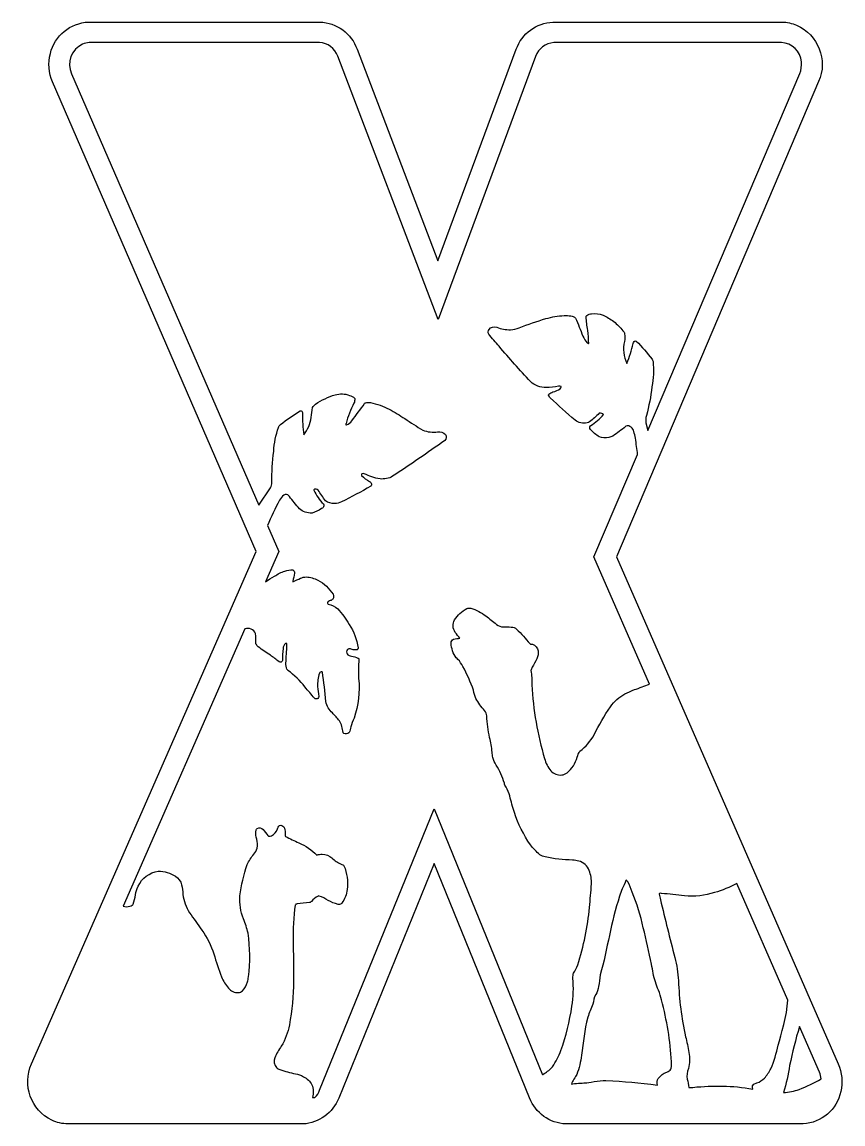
# Model space of a CAD drawing. Extents: x 0 to 1631, y -1 to 1036.
# Drawn here: x 1251 to 1631, y 526 to 1036 of the extents above; entities that cross this region are included whole.
import ezdxf

# ---------------------------------------------------------------- set-up
doc = ezdxf.new("R2010")
doc.units = 0
doc.header["$MEASUREMENT"] = 0
doc.layers.add('Layer 1', color=7, linetype='Continuous', lineweight=0)

msp = doc.modelspace()

# ---------------------------------------------------------------- linework, layer by layer
at = {"layer": 'Layer 1', "color": 1, "lineweight": 25, "true_color": 0xff0000}
for points, knots in [([(1496.83, 1036.22), (1489.14, 1035.88), (1482.43, 1030.91), (1479.85, 1023.66), (1479.85, 1023.66), (1443.47, 925.65), (1443.47, 925.65), (1443.47, 925.65), (1406.15, 1023.64), (1406.15, 1023.64), (1403.52, 1031), (1396.66, 1036.01), (1388.84, 1036.25), (1388.84, 1036.25), (1281.81, 1036.25), (1281.81, 1036.25), (1273.3, 1035.88), (1266.06, 1029.94), (1264.05, 1021.67), (1262.92, 1017.29), (1263.28, 1012.66), (1265.07, 1008.51), (1265.07, 1008.51), (1359.41, 791.13), (1359.41, 791.13), (1359.41, 791.13), (1255.32, 553.81), (1255.32, 553.81), (1250.94, 544), (1255.1, 532.49), (1264.73, 527.73), (1267.07, 526.65), (1269.6, 526.07), (1272.17, 526.01), (1272.17, 526.01), (1381.11, 526.01), (1381.11, 526.01), (1388.47, 526.46), (1394.9, 531.11), (1397.62, 537.96), (1397.62, 537.96), (1441.82, 646.56), (1441.82, 646.56), (1441.82, 646.56), (1485.99, 538.07), (1485.99, 538.07), (1488.71, 531.06), (1495.32, 526.32), (1502.84, 526.01), (1502.84, 526.01), (1612.69, 526.01), (1612.69, 526.01), (1621.21, 526.54), (1628.34, 532.68), (1630.13, 541.02), (1631.14, 545.29), (1630.73, 549.77), (1628.97, 553.79), (1628.97, 553.79), (1526.2, 788.61), (1526.2, 788.61), (1526.2, 788.61), (1619.88, 1008.65), (1619.88, 1008.65), (1624.27, 1018.7), (1619.69, 1030.41), (1609.65, 1034.82), (1607.51, 1035.7), (1605.23, 1036.18), (1602.92, 1036.25), (1602.92, 1036.25), (1496.99, 1036.25), (1496.99, 1036.25), (1496.99, 1036.25), (1496.83, 1036.22), (1496.83, 1036.22)], [0, 0, 0, 0, 1, 1, 1, 2, 2, 2, 3, 3, 3, 4, 4, 4, 5, 5, 5, 6, 6, 6, 7, 7, 7, 8, 8, 8, 9, 9, 9, 10, 10, 10, 11, 11, 11, 12, 12, 12, 13, 13, 13, 14, 14, 14, 15, 15, 15, 16, 16, 16, 17, 17, 17, 18, 18, 18, 19, 19, 19, 20, 20, 20, 21, 21, 21, 22, 22, 22, 23, 23, 23, 24, 24, 24, 25, 25, 25, 25]), ([(1602.62, 1026.7), (1607.52, 1026.53), (1611.51, 1022.7), (1611.87, 1017.81), (1612.1, 1015.97), (1611.84, 1014.1), (1611.1, 1012.39), (1611.1, 1012.39), (1540.71, 847.05), (1540.71, 847.05), (1540.71, 847.05), (1539.87, 850.63), (1539.87, 850.63), (1539.71, 851.77), (1539.79, 852.93), (1540.1, 854.04), (1541.3, 858.4), (1542.15, 862.85), (1542.66, 867.35), (1543.39, 871.21), (1543.55, 875.16), (1543.16, 879.07), (1543.06, 879.44), (1542.91, 879.8), (1542.71, 880.14), (1540.43, 883.06), (1538, 885.86), (1535.41, 888.51), (1535.08, 888.67), (1534.69, 888.59), (1534.43, 888.32), (1534.19, 888.04), (1534, 887.71), (1533.91, 887.35), (1533.25, 884.21), (1532.3, 881.15), (1531.08, 878.19), (1529.57, 881.34), (1529.16, 884.91), (1529.9, 888.32), (1530.18, 889.48), (1530.23, 890.68), (1530.03, 891.86), (1529.93, 892.42), (1529.65, 892.92), (1529.24, 893.31), (1527.94, 894.82), (1526.55, 896.23), (1525.07, 897.55), (1523.47, 898.7), (1521.78, 899.71), (1520.01, 900.57), (1518.31, 901.09), (1516.53, 901.31), (1514.75, 901.2), (1513.94, 901.16), (1513.16, 900.87), (1512.5, 900.39), (1512.31, 900.23), (1512.18, 900.02), (1512.14, 899.78), (1512.32, 897.67), (1512.58, 895.58), (1512.93, 893.49), (1513.22, 891.47), (1513.37, 889.43), (1513.39, 887.39), (1513.34, 887.37), (1513.29, 887.37), (1513.25, 887.35), (1513.04, 887.42), (1512.85, 887.54), (1512.71, 887.71), (1511.81, 888.59), (1511.12, 889.66), (1510.69, 890.84), (1509.58, 893.63), (1508.45, 896.42), (1507.29, 899.19), (1506.66, 899.73), (1505.87, 900.07), (1505.04, 900.16), (1504.03, 900.34), (1503.01, 900.4), (1501.98, 900.34), (1499.14, 900.19), (1496.32, 899.71), (1493.59, 898.91), (1489.39, 897.7), (1485.25, 896.29), (1481.19, 894.67), (1479.89, 894.19), (1478.53, 893.89), (1477.15, 893.79), (1474.99, 893.74), (1472.85, 894.13), (1470.85, 894.92), (1469.56, 895.44), (1468.08, 895.04), (1467.24, 893.92), (1466.73, 893.31), (1466.67, 892.45), (1467.08, 891.77), (1468.62, 889.83), (1470.21, 887.94), (1471.87, 886.1), (1476.62, 880.56), (1481.47, 875.1), (1486.42, 869.73), (1488.4, 867.91), (1491, 866.93), (1493.68, 866.98), (1495.62, 867.02), (1497.55, 867.26), (1499.44, 867.69), (1499.85, 867.8), (1500.29, 867.71), (1500.62, 867.44), (1500.62, 867.44), (1500.69, 867.26), (1500.69, 867.26), (1500.65, 866.93), (1500.49, 866.63), (1500.24, 866.42), (1499.14, 865.78), (1497.98, 865.29), (1496.77, 864.94), (1496.1, 864.71), (1495.48, 864.35), (1494.95, 863.88), (1494.73, 863.6), (1494.75, 863.2), (1495, 862.95), (1495.19, 862.7), (1495.39, 862.47), (1495.61, 862.24), (1499.33, 858.68), (1503.15, 855.22), (1507.06, 851.86), (1508.66, 850.64), (1510.73, 850.21), (1512.69, 850.7), (1513.04, 850.81), (1513.39, 850.95), (1513.73, 851.11), (1515.32, 852.35), (1516.84, 853.68), (1518.29, 855.08), (1518.67, 855.26), (1519.13, 855.24), (1519.49, 855.01), (1519.78, 854.89), (1520.03, 854.71), (1520.24, 854.47), (1518.55, 852.47), (1516.55, 850.77), (1514.32, 849.41), (1514.32, 849.41), (1514.14, 849.23), (1514.14, 849.23), (1513.76, 848.75), (1513.78, 848.06), (1514.2, 847.62), (1515.4, 846.29), (1516.76, 845.13), (1518.26, 844.17), (1519.66, 843.59), (1521.2, 843.48), (1522.66, 843.83), (1523.34, 843.98), (1524, 844.22), (1524.61, 844.53), (1526.6, 845.95), (1528.55, 847.41), (1530.46, 848.93), (1530.46, 848.93), (1530.65, 849.07), (1530.65, 849.07), (1531.45, 849.44), (1532.4, 849.28), (1533.03, 848.66), (1533.63, 848.12), (1534.06, 847.42), (1534.27, 846.64), (1534.61, 845.62), (1534.86, 844.56), (1535, 843.49), (1535.41, 841.01), (1535.75, 838.53), (1536.02, 836.03), (1536.02, 836.03), (1515.81, 788.57), (1515.81, 788.57), (1515.81, 788.57), (1541.55, 729.72), (1541.55, 729.72), (1539.24, 728.78), (1536.91, 727.91), (1534.55, 727.11), (1533.07, 726.51), (1531.61, 725.87), (1530.17, 725.18), (1527.51, 723.7), (1525.21, 721.65), (1523.43, 719.17), (1520.62, 715.03), (1518.09, 710.69), (1515.86, 706.2), (1514.22, 703.26), (1512, 700.67), (1509.33, 698.61), (1508.69, 697.8), (1508.27, 696.85), (1508.1, 695.84), (1507.28, 693.01), (1505.63, 690.49), (1503.36, 688.61), (1502.66, 688.02), (1501.78, 687.68), (1500.87, 687.63), (1498.98, 687.39), (1497.1, 688.12), (1495.86, 689.56), (1494.49, 691.19), (1493.48, 693.1), (1492.91, 695.16), (1489.66, 706.3), (1487.69, 717.77), (1487.06, 729.36), (1487.08, 731.56), (1486.95, 733.77), (1486.65, 735.96), (1486.73, 736.48), (1486.89, 736.99), (1487.15, 737.45), (1487.95, 738.76), (1488.71, 740.09), (1489.42, 741.44), (1489.92, 742.57), (1490.12, 743.8), (1489.99, 745.03), (1489.69, 746.49), (1488.67, 747.7), (1487.29, 748.25), (1487.12, 748.26), (1486.96, 748.22), (1486.81, 748.16), (1486.53, 748.12), (1486.25, 748.2), (1486.06, 748.41), (1484.19, 750.78), (1482.15, 753.01), (1479.96, 755.1), (1479.29, 755.72), (1478.42, 756.08), (1477.51, 756.12), (1476.3, 756.14), (1475.08, 756.15), (1473.86, 756.14), (1472.7, 756.2), (1471.58, 756.61), (1470.66, 757.32), (1469.07, 758.67), (1467.46, 759.98), (1465.81, 761.26), (1463.68, 762.83), (1461.3, 764.04), (1458.78, 764.85), (1458.17, 764.98), (1457.52, 764.94), (1456.94, 764.69), (1454.63, 763.44), (1452.68, 761.63), (1451.25, 759.43), (1450.23, 757.59), (1450.35, 755.33), (1451.57, 753.62), (1452.27, 752.68), (1453, 751.76), (1453.77, 750.88), (1452.76, 750.91), (1451.75, 750.79), (1450.78, 750.51), (1450.06, 750.19), (1449.63, 749.46), (1449.69, 748.68), (1449.78, 746.22), (1450.58, 743.84), (1452, 741.83), (1452.26, 741.58), (1452.54, 741.35), (1452.84, 741.15), (1453.73, 740.16), (1454.48, 739.05), (1455.06, 737.86), (1457.06, 734.35), (1458.72, 730.65), (1460.01, 726.82), (1460.3, 725.55), (1460.67, 724.3), (1461.12, 723.08), (1462.2, 721.03), (1463.57, 719.14), (1465.18, 717.47), (1465.75, 716.76), (1466.08, 715.88), (1466.13, 714.96), (1466.35, 711.58), (1466.79, 708.23), (1467.44, 704.91), (1468.17, 702.73), (1468.56, 700.45), (1468.62, 698.15), (1468.7, 697.36), (1468.8, 696.56), (1468.92, 695.77), (1469.27, 694.5), (1469.82, 693.29), (1470.55, 692.19), (1472.16, 689.57), (1473.43, 686.76), (1474.34, 683.82), (1474.39, 683.14), (1474.67, 682.5), (1475.13, 682.01), (1475.87, 680.71), (1476.43, 679.32), (1476.79, 677.88), (1477.46, 675.31), (1478.19, 672.75), (1478.99, 670.21), (1480.71, 664.9), (1483.22, 659.87), (1486.42, 655.29), (1487.69, 653.6), (1489.15, 652.06), (1490.76, 650.69), (1491.48, 650.17), (1492.31, 649.81), (1493.18, 649.65), (1497.36, 648.74), (1501.61, 648.26), (1505.88, 648.2), (1506.87, 648.1), (1507.85, 647.95), (1508.83, 647.76), (1511.01, 647.15), (1512.77, 645.53), (1513.57, 643.41), (1514.4, 641.43), (1514.78, 639.3), (1514.7, 637.15), (1514.38, 633.54), (1514.07, 629.92), (1513.77, 626.31), (1512.86, 617.26), (1511.02, 608.32), (1508.29, 599.64), (1507.76, 598.35), (1507.13, 597.1), (1506.4, 595.9), (1506.13, 595.13), (1506.01, 594.31), (1506.06, 593.5), (1506.46, 589.18), (1506.3, 584.83), (1505.59, 580.55), (1504.6, 573.55), (1502.89, 566.67), (1500.48, 560.03), (1499.49, 557.38), (1498.18, 554.87), (1496.58, 552.54), (1495.56, 551.23), (1494.26, 550.16), (1492.77, 549.41), (1492.77, 549.41), (1492.09, 548.91), (1492.09, 548.91), (1492.09, 548.91), (1491.96, 548.78), (1491.96, 548.78), (1491.96, 548.78), (1441.82, 671.89), (1441.82, 671.89), (1441.82, 671.89), (1388.75, 541.59), (1388.75, 541.59), (1388.32, 540.33), (1387.56, 539.21), (1386.55, 538.32), (1386.4, 538.25), (1386.23, 538.21), (1386.06, 538.19), (1386.06, 538.19), (1385.74, 538.21), (1385.74, 538.21), (1385.74, 538.21), (1385.42, 538.32), (1385.42, 538.32), (1385.99, 540.24), (1385.91, 542.29), (1385.19, 544.15), (1384.34, 545.8), (1382.96, 547.12), (1381.27, 547.89), (1380.16, 548.62), (1378.91, 549.08), (1377.6, 549.25), (1375.15, 549.77), (1372.73, 550.4), (1370.34, 551.16), (1369.78, 551.41), (1369.25, 551.73), (1368.78, 552.11), (1367.73, 553.4), (1367.43, 555.14), (1368, 556.69), (1368.85, 558.55), (1369.85, 560.33), (1371, 562.02), (1372.85, 565.05), (1374.11, 568.4), (1374.74, 571.89), (1375.97, 578.58), (1376.61, 585.36), (1376.67, 592.16), (1376.78, 597.55), (1376.73, 602.94), (1376.51, 608.33), (1376.38, 614.01), (1376.58, 619.7), (1377.12, 625.36), (1377.12, 625.36), (1377.42, 627.29), (1377.42, 627.29), (1377.51, 627.45), (1377.64, 627.59), (1377.78, 627.72), (1377.78, 627.72), (1378.03, 627.85), (1378.03, 627.85), (1378.03, 627.85), (1378.3, 627.92), (1378.3, 627.92), (1380.23, 628.14), (1382.17, 628.35), (1384.11, 628.53), (1384.11, 628.53), (1384.35, 628.62), (1384.35, 628.62), (1384.57, 628.73), (1384.77, 628.87), (1384.97, 629.01), (1385.81, 630.06), (1386.86, 630.92), (1388.05, 631.55), (1388.22, 631.62), (1388.41, 631.62), (1388.57, 631.55), (1390.02, 631.05), (1391.41, 630.38), (1392.7, 629.55), (1394.15, 628.73), (1395.71, 628.09), (1397.33, 627.67), (1397.71, 627.61), (1398.1, 627.64), (1398.46, 627.79), (1398.69, 627.88), (1398.87, 628.05), (1399, 628.26), (1400.4, 630.11), (1401.27, 632.31), (1401.52, 634.61), (1402.03, 638.35), (1401.51, 642.15), (1400.02, 645.61), (1399.69, 645.98), (1399.23, 646.23), (1398.73, 646.27), (1397.14, 646.97), (1395.7, 647.97), (1394.47, 649.19), (1393.22, 650.29), (1391.64, 650.93), (1389.98, 651.01), (1389.14, 650.95), (1388.31, 650.79), (1387.51, 650.53), (1385.09, 652.9), (1382.27, 654.81), (1379.18, 656.18), (1377.09, 657.14), (1375.01, 658.14), (1372.95, 659.17), (1372.79, 659.72), (1372.74, 660.3), (1372.81, 660.87), (1372.8, 661.8), (1372.6, 662.73), (1372.2, 663.57), (1371.73, 664.18), (1370.92, 664.43), (1370.18, 664.21), (1369.68, 663.82), (1369.35, 663.26), (1369.25, 662.64), (1368.76, 661.24), (1367.76, 660.08), (1366.46, 659.38), (1366.03, 659.21), (1365.56, 659.2), (1365.12, 659.33), (1365.12, 659.33), (1364.85, 659.56), (1364.85, 659.56), (1364.08, 660.5), (1363.32, 661.45), (1362.56, 662.41), (1361.88, 663.21), (1360.72, 663.39), (1359.82, 662.84), (1359.49, 662.5), (1359.31, 662.05), (1359.27, 661.57), (1359.02, 660.33), (1359.15, 659.05), (1359.64, 657.88), (1359.99, 656.52), (1360.06, 655.1), (1359.84, 653.71), (1359.51, 652.69), (1359, 651.74), (1358.32, 650.92), (1357.08, 649.46), (1356.04, 647.84), (1355.24, 646.11), (1353.62, 641.41), (1352.48, 636.55), (1351.86, 631.62), (1351.57, 627.99), (1352.14, 624.34), (1353.54, 620.98), (1354.4, 618.84), (1355.1, 616.63), (1355.62, 614.38), (1356.58, 607.67), (1356.65, 600.86), (1355.85, 594.13), (1355.71, 593.34), (1355.55, 592.54), (1355.37, 591.75), (1354.91, 590.24), (1354.13, 588.84), (1353.08, 587.65), (1352.54, 587.17), (1351.85, 586.89), (1351.13, 586.88), (1349.35, 586.75), (1347.62, 587.51), (1346.51, 588.92), (1345.17, 590.46), (1344.11, 592.23), (1343.38, 594.13), (1342.04, 597.61), (1340.84, 601.14), (1339.79, 604.72), (1338.53, 608.67), (1336.64, 612.39), (1334.19, 615.74), (1332.3, 618.44), (1330.42, 621.11), (1328.55, 623.82), (1326.88, 626.38), (1325.82, 629.29), (1325.44, 632.32), (1325.32, 633.82), (1325.12, 635.31), (1324.83, 636.79), (1324.42, 638.4), (1323.4, 639.8), (1321.99, 640.69), (1319.65, 642.27), (1316.88, 643.1), (1314.06, 643.05), (1309.95, 642.49), (1306.42, 639.85), (1304.74, 636.06), (1304.11, 634.82), (1303.7, 633.49), (1303.51, 632.12), (1303.19, 630.68), (1302.82, 629.25), (1302.4, 627.83), (1302.31, 627.61), (1302.15, 627.43), (1301.97, 627.29), (1301.65, 627.02), (1301.27, 626.84), (1300.86, 626.79), (1299.85, 626.52), (1298.79, 626.57), (1297.82, 626.92), (1297.82, 626.92), (1354.13, 755.32), (1354.13, 755.32), (1356.13, 755.91), (1358.25, 754.94), (1359.14, 753.05), (1359.27, 751.49), (1359.32, 749.93), (1359.27, 748.36), (1359.47, 747.8), (1359.85, 747.31), (1360.36, 747), (1362.12, 745.54), (1363.99, 744.22), (1365.94, 743.03), (1367.33, 742.11), (1368.67, 741.12), (1369.95, 740.06), (1370.12, 739.98), (1370.3, 739.91), (1370.48, 739.86), (1370.77, 739.77), (1371.08, 739.86), (1371.29, 740.08), (1371.29, 740.08), (1371.47, 740.33), (1371.47, 740.33), (1371.47, 740.33), (1371.52, 740.65), (1371.52, 740.65), (1371.57, 742.5), (1371.67, 744.36), (1371.81, 746.21), (1371.89, 747.06), (1372.29, 747.85), (1372.95, 748.41), (1373.13, 748.5), (1373.35, 748.51), (1373.54, 748.41), (1373.62, 748.19), (1373.66, 747.97), (1373.65, 747.75), (1373.45, 744.98), (1373.29, 742.2), (1373.15, 739.43), (1373.1, 738.45), (1373.27, 737.48), (1373.65, 736.59), (1373.77, 736.39), (1373.93, 736.2), (1374.1, 736.05), (1377.07, 733.86), (1379.72, 731.28), (1381.97, 728.36), (1383.43, 726.61), (1384.91, 724.88), (1386.4, 723.17), (1386.83, 722.72), (1387.53, 722.67), (1388.01, 723.08), (1388.25, 723.31), (1388.37, 723.64), (1388.35, 723.98), (1388.16, 725.49), (1387.98, 727), (1387.82, 728.52), (1387.78, 730.63), (1388.07, 732.73), (1388.66, 734.75), (1388.87, 735.2), (1389.33, 735.47), (1389.82, 735.41), (1389.82, 735.41), (1389.93, 735.34), (1389.93, 735.34), (1389.98, 735.28), (1390.03, 735.21), (1390.07, 735.14), (1390.76, 730.63), (1391.27, 726.1), (1391.61, 721.56), (1392.02, 719.52), (1393.1, 717.69), (1394.67, 716.34), (1395.85, 715.22), (1396.94, 714), (1397.94, 712.71), (1398.89, 711.06), (1399.47, 709.22), (1399.62, 707.31), (1399.62, 707.31), (1399.66, 707.18), (1399.66, 707.18), (1399.77, 707.04), (1399.9, 706.91), (1400.05, 706.82), (1400.81, 706.47), (1401.71, 706.6), (1402.34, 707.16), (1402.34, 707.16), (1402.45, 707.34), (1402.45, 707.34), (1402.81, 708.14), (1403.08, 708.99), (1403.25, 709.85), (1403.64, 711.25), (1404.12, 712.63), (1404.7, 713.96), (1406.75, 719.85), (1407.48, 726.12), (1406.83, 732.33), (1406.69, 735.27), (1406.74, 738.21), (1406.96, 741.15), (1406.97, 741.28), (1406.9, 741.39), (1406.83, 741.49), (1406.75, 741.6), (1406.64, 741.69), (1406.53, 741.76), (1405.58, 742.18), (1404.57, 742.46), (1403.54, 742.58), (1402.72, 742.67), (1401.98, 743.08), (1401.45, 743.71), (1401.45, 743.71), (1401.32, 744.01), (1401.32, 744.01), (1401.03, 744.82), (1401.44, 745.72), (1402.25, 746.02), (1402.78, 746.05), (1403.3, 745.96), (1403.79, 745.75), (1404.53, 745.53), (1405.32, 745.49), (1406.08, 745.62), (1406.2, 745.66), (1406.29, 745.75), (1406.37, 745.84), (1406.37, 745.84), (1406.49, 745.98), (1406.49, 745.98), (1406.49, 745.98), (1406.56, 746.14), (1406.56, 746.14), (1406.58, 746.25), (1406.58, 746.36), (1406.58, 746.48), (1405.99, 750.34), (1404.6, 754.04), (1402.5, 757.34), (1400.94, 759.92), (1399.14, 762.34), (1397.12, 764.57), (1395.89, 765.71), (1394.35, 766.47), (1392.7, 766.75), (1392.54, 766.81), (1392.43, 766.97), (1392.38, 767.14), (1392.38, 767.14), (1392.34, 767.39), (1392.34, 767.39), (1392.64, 767.88), (1393.15, 768.22), (1393.72, 768.32), (1394.15, 768.48), (1394.54, 768.73), (1394.88, 769.04), (1395.29, 769.71), (1395.32, 770.56), (1394.97, 771.26), (1393.21, 773.99), (1390.81, 776.24), (1387.98, 777.82), (1386.27, 778.66), (1384.42, 779.16), (1382.52, 779.29), (1381.63, 779.3), (1380.75, 779.09), (1379.96, 778.68), (1378.75, 778.17), (1377.57, 777.62), (1376.4, 777.05), (1376.39, 777.14), (1376.4, 777.23), (1376.37, 777.32), (1376.66, 778.56), (1376.91, 779.82), (1377.12, 781.08), (1377.16, 781.7), (1376.83, 782.29), (1376.28, 782.58), (1375.06, 782.64), (1373.83, 782.46), (1372.68, 782.04), (1370.96, 781.46), (1369.34, 780.64), (1367.85, 779.61), (1366.38, 778.84), (1364.97, 777.97), (1363.63, 777), (1363.63, 777), (1369.82, 791.11), (1369.82, 791.11), (1369.82, 791.11), (1364.65, 803.06), (1364.65, 803.06), (1366.32, 807.06), (1368.16, 810.99), (1370.18, 814.83), (1370.69, 815.75), (1371.38, 816.57), (1372.2, 817.23), (1372.94, 817.67), (1373.89, 817.52), (1374.47, 816.89), (1374.47, 816.89), (1374.79, 816.57), (1374.79, 816.57), (1376.27, 814.64), (1377.8, 812.75), (1379.37, 810.88), (1380.97, 809.44), (1383.09, 808.73), (1385.24, 808.91), (1386.82, 809.29), (1388.3, 809.98), (1389.62, 810.93), (1390.21, 811.12), (1390.64, 811.63), (1390.75, 812.24), (1390.75, 812.24), (1390.77, 812.47), (1390.77, 812.47), (1390.78, 812.7), (1390.68, 812.91), (1390.52, 813.08), (1388.7, 814.95), (1387.18, 817.1), (1386.03, 819.45), (1386.03, 819.45), (1386.12, 819.61), (1386.12, 819.61), (1386.69, 820.11), (1387.55, 820.08), (1388.07, 819.54), (1389.15, 817.83), (1390.3, 816.17), (1391.52, 814.55), (1392.7, 813.64), (1394.19, 813.22), (1395.67, 813.35), (1396.79, 813.34), (1397.89, 813.57), (1398.91, 814.01), (1403.48, 816.32), (1407.99, 818.74), (1412.43, 821.29), (1412.43, 821.29), (1412.66, 821.56), (1412.66, 821.56), (1412.76, 821.78), (1412.83, 822.02), (1412.84, 822.27), (1412.71, 822.81), (1412.36, 823.28), (1411.86, 823.53), (1410.5, 824.21), (1409.27, 825.14), (1408.23, 826.26), (1408.07, 826.52), (1408.11, 826.86), (1408.35, 827.05), (1408.67, 827.3), (1409.11, 827.33), (1409.46, 827.12), (1411.72, 825.89), (1414.19, 825.06), (1416.74, 824.69), (1418.76, 824.49), (1420.8, 824.91), (1422.59, 825.89), (1430.73, 831.3), (1438.79, 836.83), (1446.76, 842.49), (1447.55, 843.23), (1447.68, 844.43), (1447.08, 845.33), (1446.11, 846.25), (1444.76, 846.67), (1443.43, 846.46), (1441.12, 846.16), (1438.76, 846.43), (1436.58, 847.26), (1433.74, 848.95), (1430.95, 850.74), (1428.21, 852.61), (1425.85, 854.15), (1423.44, 855.6), (1420.98, 856.98), (1418.25, 858.41), (1415.33, 859.45), (1412.32, 860.07), (1411.58, 860.2), (1410.82, 860.16), (1410.09, 859.95), (1410.09, 859.95), (1409.91, 859.86), (1409.91, 859.86), (1409.79, 859.78), (1409.68, 859.68), (1409.59, 859.57), (1407.64, 856.92), (1405.67, 854.25), (1403.7, 851.61), (1403.03, 850.81), (1402.2, 850.15), (1401.27, 849.68), (1401.27, 849.68), (1401.02, 849.66), (1401.02, 849.66), (1401.02, 849.66), (1400.93, 849.7), (1400.93, 849.7), (1400.93, 849.7), (1400.86, 849.86), (1400.86, 849.86), (1400.86, 849.98), (1400.87, 850.09), (1400.89, 850.2), (1400.89, 850.2), (1400.98, 850.36), (1400.98, 850.36), (1401.92, 853.59), (1403.15, 856.74), (1404.65, 859.75), (1404.95, 860.42), (1405.07, 861.15), (1405.01, 861.88), (1405.01, 861.88), (1404.92, 862.11), (1404.92, 862.11), (1404.25, 862.71), (1403.44, 863.14), (1402.56, 863.36), (1400.47, 864.23), (1398.13, 864.32), (1395.97, 863.63), (1392.75, 862.68), (1389.7, 861.24), (1386.92, 859.36), (1386.32, 858.91), (1385.82, 858.35), (1385.42, 857.71), (1385.22, 856.2), (1385.06, 854.69), (1384.92, 853.17), (1384.49, 850.21), (1383.27, 847.41), (1381.38, 845.08), (1380.92, 848.37), (1380.75, 851.71), (1380.89, 855.03), (1380.9, 855.53), (1380.65, 856), (1380.21, 856.24), (1380.04, 856.25), (1379.88, 856.23), (1379.73, 856.17), (1376.57, 854.22), (1373.52, 852.11), (1370.59, 849.84), (1370.21, 849.48), (1369.92, 849.05), (1369.73, 848.57), (1368.51, 844.97), (1367.75, 841.23), (1367.48, 837.44), (1366.85, 832.66), (1366.58, 827.85), (1366.67, 823.04), (1366.59, 822.18), (1366.39, 821.34), (1366.08, 820.54), (1366.08, 820.54), (1360.54, 812.51), (1360.54, 812.51), (1360.54, 812.51), (1273.85, 1012.32), (1273.85, 1012.32), (1271.48, 1017.53), (1273.79, 1023.67), (1279, 1026.04), (1279.97, 1026.45), (1281.01, 1026.67), (1282.06, 1026.7), (1282.06, 1026.7), (1388.66, 1026.7), (1388.66, 1026.7), (1392.51, 1026.57), (1395.89, 1024.08), (1397.14, 1020.44), (1397.14, 1020.44), (1443.61, 898.53), (1443.61, 898.53), (1443.61, 898.53), (1488.81, 1020.35), (1488.81, 1020.35), (1490.05, 1024), (1493.39, 1026.51), (1497.24, 1026.7), (1497.24, 1026.7), (1602.62, 1026.7), (1602.62, 1026.7)], [0, 0, 0, 0, 1, 1, 1, 2, 2, 2, 3, 3, 3, 4, 4, 4, 5, 5, 5, 6, 6, 6, 7, 7, 7, 8, 8, 8, 9, 9, 9, 10, 10, 10, 11, 11, 11, 12, 12, 12, 13, 13, 13, 14, 14, 14, 15, 15, 15, 16, 16, 16, 17, 17, 17, 18, 18, 18, 19, 19, 19, 20, 20, 20, 21, 21, 21, 22, 22, 22, 23, 23, 23, 24, 24, 24, 25, 25, 25, 26, 26, 26, 27, 27, 27, 28, 28, 28, 29, 29, 29, 30, 30, 30, 31, 31, 31, 32, 32, 32, 33, 33, 33, 34, 34, 34, 35, 35, 35, 36, 36, 36, 37, 37, 37, 38, 38, 38, 39, 39, 39, 40, 40, 40, 41, 41, 41, 42, 42, 42, 43, 43, 43, 44, 44, 44, 45, 45, 45, 46, 46, 46, 47, 47, 47, 48, 48, 48, 49, 49, 49, 50, 50, 50, 51, 51, 51, 52, 52, 52, 53, 53, 53, 54, 54, 54, 55, 55, 55, 56, 56, 56, 57, 57, 57, 58, 58, 58, 59, 59, 59, 60, 60, 60, 61, 61, 61, 62, 62, 62, 63, 63, 63, 64, 64, 64, 65, 65, 65, 66, 66, 66, 67, 67, 67, 68, 68, 68, 69, 69, 69, 70, 70, 70, 71, 71, 71, 72, 72, 72, 73, 73, 73, 74, 74, 74, 75, 75, 75, 76, 76, 76, 77, 77, 77, 78, 78, 78, 79, 79, 79, 80, 80, 80, 81, 81, 81, 82, 82, 82, 83, 83, 83, 84, 84, 84, 85, 85, 85, 86, 86, 86, 87, 87, 87, 88, 88, 88, 89, 89, 89, 90, 90, 90, 91, 91, 91, 92, 92, 92, 93, 93, 93, 94, 94, 94, 95, 95, 95, 96, 96, 96, 97, 97, 97, 98, 98, 98, 99, 99, 99, 100, 100, 100, 101, 101, 101, 102, 102, 102, 103, 103, 103, 104, 104, 104, 105, 105, 105, 106, 106, 106, 107, 107, 107, 108, 108, 108, 109, 109, 109, 110, 110, 110, 111, 111, 111, 112, 112, 112, 113, 113, 113, 114, 114, 114, 115, 115, 115, 116, 116, 116, 117, 117, 117, 118, 118, 118, 119, 119, 119, 120, 120, 120, 121, 121, 121, 122, 122, 122, 123, 123, 123, 124, 124, 124, 125, 125, 125, 126, 126, 126, 127, 127, 127, 128, 128, 128, 129, 129, 129, 130, 130, 130, 131, 131, 131, 132, 132, 132, 133, 133, 133, 134, 134, 134, 135, 135, 135, 136, 136, 136, 137, 137, 137, 138, 138, 138, 139, 139, 139, 140, 140, 140, 141, 141, 141, 142, 142, 142, 143, 143, 143, 144, 144, 144, 145, 145, 145, 146, 146, 146, 147, 147, 147, 148, 148, 148, 149, 149, 149, 150, 150, 150, 151, 151, 151, 152, 152, 152, 153, 153, 153, 154, 154, 154, 155, 155, 155, 156, 156, 156, 157, 157, 157, 158, 158, 158, 159, 159, 159, 160, 160, 160, 161, 161, 161, 162, 162, 162, 163, 163, 163, 164, 164, 164, 165, 165, 165, 166, 166, 166, 167, 167, 167, 168, 168, 168, 169, 169, 169, 170, 170, 170, 171, 171, 171, 172, 172, 172, 173, 173, 173, 174, 174, 174, 175, 175, 175, 176, 176, 176, 177, 177, 177, 178, 178, 178, 179, 179, 179, 180, 180, 180, 181, 181, 181, 182, 182, 182, 183, 183, 183, 184, 184, 184, 185, 185, 185, 186, 186, 186, 187, 187, 187, 188, 188, 188, 189, 189, 189, 190, 190, 190, 191, 191, 191, 192, 192, 192, 193, 193, 193, 194, 194, 194, 195, 195, 195, 196, 196, 196, 197, 197, 197, 198, 198, 198, 199, 199, 199, 200, 200, 200, 201, 201, 201, 202, 202, 202, 203, 203, 203, 204, 204, 204, 205, 205, 205, 206, 206, 206, 207, 207, 207, 208, 208, 208, 209, 209, 209, 210, 210, 210, 211, 211, 211, 212, 212, 212, 213, 213, 213, 214, 214, 214, 215, 215, 215, 216, 216, 216, 217, 217, 217, 218, 218, 218, 219, 219, 219, 220, 220, 220, 221, 221, 221, 222, 222, 222, 223, 223, 223, 224, 224, 224, 225, 225, 225, 226, 226, 226, 227, 227, 227, 228, 228, 228, 229, 229, 229, 230, 230, 230, 231, 231, 231, 232, 232, 232, 233, 233, 233, 234, 234, 234, 235, 235, 235, 236, 236, 236, 237, 237, 237, 238, 238, 238, 239, 239, 239, 240, 240, 240, 241, 241, 241, 242, 242, 242, 243, 243, 243, 244, 244, 244, 245, 245, 245, 246, 246, 246, 247, 247, 247, 248, 248, 248, 249, 249, 249, 250, 250, 250, 251, 251, 251, 252, 252, 252, 253, 253, 253, 254, 254, 254, 255, 255, 255, 256, 256, 256, 257, 257, 257, 258, 258, 258, 259, 259, 259, 260, 260, 260, 261, 261, 261, 262, 262, 262, 263, 263, 263, 264, 264, 264, 265, 265, 265, 266, 266, 266, 267, 267, 267, 268, 268, 268, 269, 269, 269, 270, 270, 270, 271, 271, 271, 272, 272, 272, 273, 273, 273, 274, 274, 274, 275, 275, 275, 276, 276, 276, 277, 277, 277, 278, 278, 278, 279, 279, 279, 280, 280, 280, 281, 281, 281, 282, 282, 282, 283, 283, 283, 284, 284, 284, 285, 285, 285, 286, 286, 286, 287, 287, 287, 288, 288, 288, 289, 289, 289, 290, 290, 290, 291, 291, 291, 292, 292, 292, 293, 293, 293, 294, 294, 294, 295, 295, 295, 296, 296, 296, 297, 297, 297, 298, 298, 298, 299, 299, 299, 300, 300, 300, 301, 301, 301, 302, 302, 302, 303, 303, 303, 304, 304, 304, 305, 305, 305, 306, 306, 306, 307, 307, 307, 308, 308, 308, 309, 309, 309, 310, 310, 310, 311, 311, 311, 312, 312, 312, 313, 313, 313, 314, 314, 314, 315, 315, 315, 316, 316, 316, 317, 317, 317, 318, 318, 318, 319, 319, 319, 320, 320, 320, 321, 321, 321, 322, 322, 322, 323, 323, 323, 324, 324, 324, 325, 325, 325, 326, 326, 326, 327, 327, 327, 328, 328, 328, 329, 329, 329, 330, 330, 330, 331, 331, 331, 332, 332, 332, 333, 333, 333, 334, 334, 334, 335, 335, 335, 336, 336, 336, 337, 337, 337, 338, 338, 338, 339, 339, 339, 340, 340, 340, 340]), ([(1531.49, 638.15), (1532.38, 636.73), (1532.82, 634.85), (1533.47, 633.31), (1538.05, 622.75), (1539.73, 611.18), (1542.44, 600), (1542.75, 598.59), (1543.02, 597.18), (1543.24, 595.76), (1543.77, 593.06), (1544.6, 590.43), (1545.71, 587.91), (1546.29, 586.47), (1546.77, 584.98), (1547.14, 583.47), (1549.59, 574.07), (1551.14, 564.47), (1551.76, 554.78), (1551.8, 551.19), (1551.52, 550.76), (1549.51, 549.98), (1547.94, 549.46), (1546.57, 548.45), (1545.61, 547.1), (1545.2, 546.46), (1544.71, 545.04), (1545.26, 543.95), (1536.69, 545.3), (1530, 545.6), (1521.35, 546.19), (1518.12, 546.14), (1513.12, 545.16), (1511.85, 545.01), (1510.33, 544.96), (1507, 544.75), (1505.41, 544.51), (1505.65, 545.96), (1507.34, 547.62), (1507.88, 548.98), (1508.95, 551.83), (1509.68, 554.79), (1510.04, 557.8), (1511.02, 563.99), (1511.18, 569.45), (1512.99, 575.45), (1513.65, 577.48), (1514.42, 579.47), (1515.3, 581.42), (1515.81, 582.86), (1515.65, 584.64), (1516.74, 585.9), (1517.39, 586.75), (1517.65, 588.41), (1517.97, 589.71), (1518.31, 591.53), (1518.28, 593.2), (1518.75, 594.99), (1522.12, 607.36), (1523.66, 619.36), (1527.7, 631.53), (1528.09, 632.66), (1528.51, 633.79), (1528.94, 634.91), (1529.61, 636.12), (1530.15, 637.41), (1530.55, 638.74), (1530.76, 639.32), (1531.24, 638.54), (1531.49, 638.15)], [0, 0, 0, 0, 1, 1, 1, 2, 2, 2, 3, 3, 3, 4, 4, 4, 5, 5, 5, 6, 6, 6, 7, 7, 7, 8, 8, 8, 9, 9, 9, 10, 10, 10, 11, 11, 11, 12, 12, 12, 13, 13, 13, 14, 14, 14, 15, 15, 15, 16, 16, 16, 17, 17, 17, 18, 18, 18, 19, 19, 19, 20, 20, 20, 21, 21, 21, 22, 22, 22, 23, 23, 23, 23]), ([(1601.2, 562.44), (1600.25, 558.94), (1599.24, 554.9), (1597.75, 551.6), (1596.95, 550.02), (1595.96, 548.55), (1594.8, 547.22), (1593.81, 546.23), (1592.61, 545.48), (1591.28, 545.04), (1588.56, 544.37), (1589.37, 542.97), (1589.37, 542.17), (1579.79, 543.86), (1571.35, 543.86), (1561.67, 542.97), (1561.67, 542.97), (1559.74, 542.88), (1559.74, 542.88), (1559.65, 544.21), (1559.41, 545.53), (1559.01, 546.81), (1558.73, 548.45), (1558.91, 550.14), (1559.54, 551.68), (1560.19, 554.12), (1560.28, 556.67), (1559.79, 559.14), (1559.34, 561.58), (1558.82, 564.01), (1558.22, 566.42), (1556.34, 574.96), (1555.25, 583.65), (1554.96, 592.39), (1554.74, 596), (1554.17, 599.59), (1553.25, 603.09), (1550.98, 612), (1548.75, 620.92), (1546.56, 629.85), (1546.35, 630.72), (1546.17, 631.6), (1546.04, 632.48), (1546.04, 632.48), (1546.09, 632.62), (1546.09, 632.62), (1546.09, 632.62), (1546.18, 632.73), (1546.18, 632.73), (1546.48, 632.83), (1546.8, 632.84), (1547.11, 632.77), (1550.65, 632.44), (1554.19, 632.05), (1557.72, 631.6), (1562.43, 631.18), (1567.17, 631.72), (1571.67, 633.18), (1575.26, 634.17), (1578.72, 635.57), (1581.99, 637.36), (1581.99, 637.36), (1605.64, 583.29), (1605.64, 583.29), (1605.2, 575.95), (1602.36, 567.48), (1601.2, 562.44)], [0, 0, 0, 0, 1, 1, 1, 2, 2, 2, 3, 3, 3, 4, 4, 4, 5, 5, 5, 6, 6, 6, 7, 7, 7, 8, 8, 8, 9, 9, 9, 10, 10, 10, 11, 11, 11, 12, 12, 12, 13, 13, 13, 14, 14, 14, 15, 15, 15, 16, 16, 16, 17, 17, 17, 18, 18, 18, 19, 19, 19, 20, 20, 20, 21, 21, 21, 22, 22, 22, 22]), ([(1620.22, 549.96), (1620.67, 548.97), (1620.95, 547.93), (1621.06, 546.85), (1617.76, 545.03), (1614.36, 543.4), (1610.88, 541.98), (1608.52, 541.17), (1606.06, 540.7), (1603.57, 540.59), (1604.82, 544.69), (1605.78, 548.88), (1606.45, 553.11), (1607.7, 559.17), (1609.2, 565.17), (1610.97, 571.09), (1610.97, 571.09), (1620.22, 549.96), (1620.22, 549.96)], [0, 0, 0, 0, 1, 1, 1, 2, 2, 2, 3, 3, 3, 4, 4, 4, 5, 5, 5, 6, 6, 6, 6])]:
    msp.add_open_spline(points, degree=3, knots=knots, dxfattribs=at)

doc.saveas('drawing.dxf')
